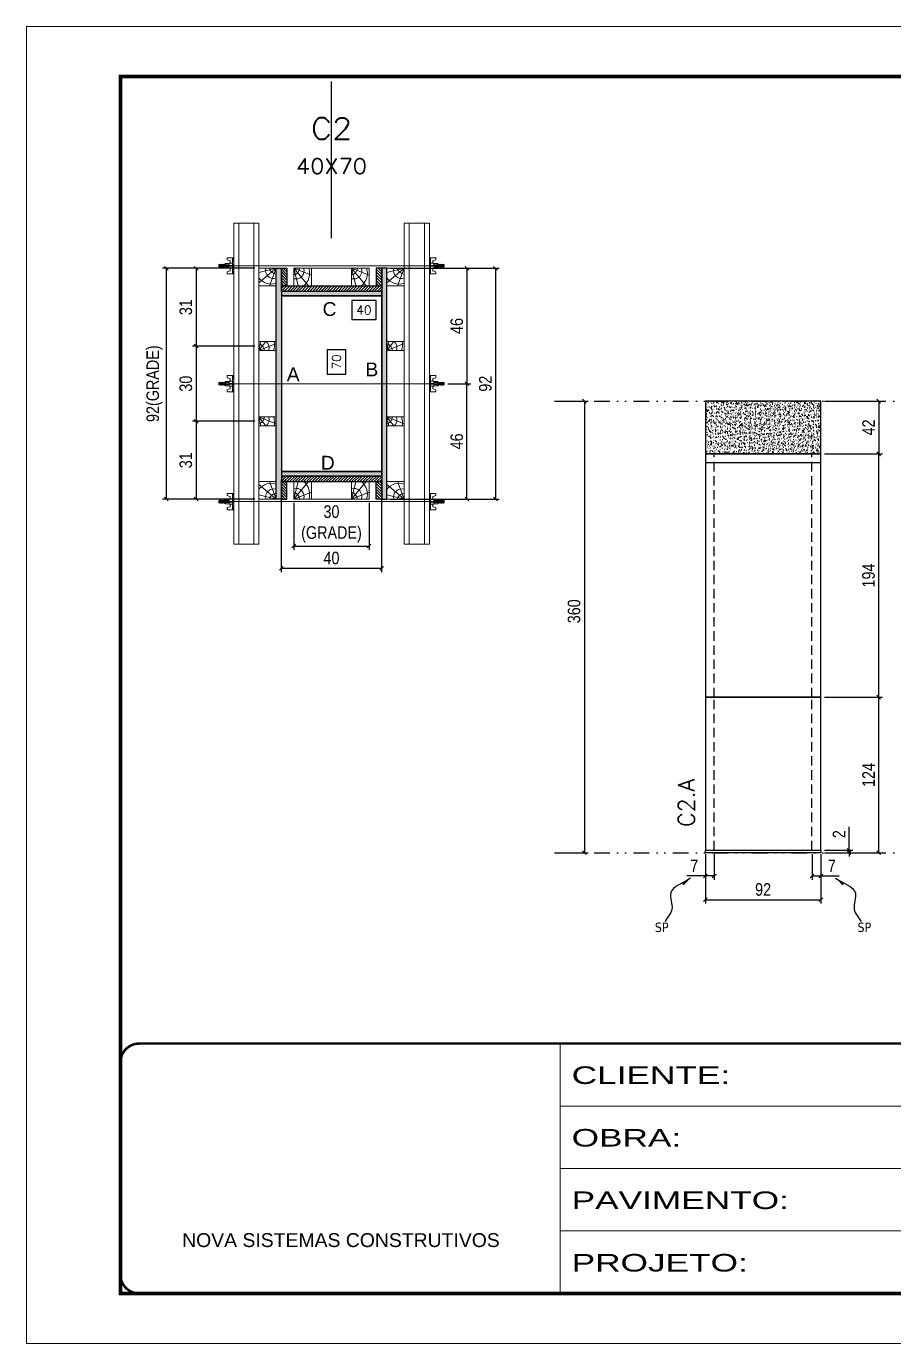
# Model space of a CAD drawing. Extents: x 2949 to 9203, y -16089 to 12527.
# Drawn here: x 2949 to 3640, y 2288 to 3338 of the extents above; entities that cross this region are included whole.
import ezdxf
from ezdxf.enums import TextEntityAlignment as Align

# ---------------------------------------------------------------- set-up
doc = ezdxf.new("R2010")
doc.units = 0
for name, pattern in [('CONTINUO', [0]), ('DASHED', [0.75, 0.5, -0.25]), ('DIVIDE2', [0.625, 0.25, -0.125, 0, -0.125, 0, -0.125]), ('HIDDEN', [0.375, 0.25, -0.125])]:
    doc.linetypes.add(name, pattern=pattern)
for name, color, linetype in [('CHAPA', 1, 'Continuous'), ('COTA', 241, 'Continuous'), ('cotas', 4, 'Continuous'), ('MEIO_PONT', 93, 'Continuous'), ('Nível', 160, 'Continuous'), ('Painéis', 200, 'Continuous'), ('SARR_2.2x7', 40, 'Continuous'), ('SARRAFO', 251, 'Continuous'), ('Sarrafo de Pressão', 42, 'HIDDEN'), ('texto', 7, 'Continuous'), ('Texto de Titulo', 7, 'Continuous'), ('Texto Qtd Sarr', 242, 'Continuous'), ('TEXTO_GERAL', 7, 'Continuous')]:
    doc.layers.add(name, color=color, linetype=linetype)
for name, color, linetype, lineweight in [('Folhas', 255, 'Continuous', 9), ('Hachura', 251, 'Continuous', 9), ('Madeira', 126, 'Continuous', 18), ('Perfil Metálico', 224, 'Continuous', 18), ('SARRAFO DE PRESSAO', 251, 'DASHED', 9), ('Texto Seção', 7, 'Continuous', 15)]:
    doc.layers.add(name, color=color, linetype=linetype, lineweight=lineweight)
doc.styles.add('ARIAL', font='arial.ttf')
doc.styles.add('COTA TECNICA', font='techl___.ttf', dxfattribs={"height": 10})
doc.styles.add('COTA TECNICA 2X', font='techl___.ttf', dxfattribs={"height": 10})
doc.styles.add('COTA TECNICA-50', font='techl___.ttf', dxfattribs={"height": 10})
doc.styles.add('REGUA-120', font='ROMANS.shx', dxfattribs={"height": 15})
doc.styles.add('ROMANS', font='romans.shx')
doc.styles.get("Standard").update_dxf_attribs({"font": 'arial.ttf'})
doc.styles.add('Tecnologia', font='')
doc.styles.get('Tecnologia').set_extended_font_data('Forgotten Futurist')
doc.dimstyles.new('COTA PAINEL-50', dxfattribs={"dimtxt": 10, "dimasz": 3, "dimexe": 3, "dimexo": 3, "dimgap": 3, "dimtad": 1, "dimdec": 1, "dimzin": 12, "dimdsep": 46, "dimtxsty": 'COTA TECNICA-50', "dimblk1": 'OBLIQUE', "dimblk2": 'OBLIQUE', "dimsah": 1, "dimcen": 0.9, "dimclrd": 4, "dimclre": 4, "dimclrt": 240, "dimadec": 1, "dimazin": 3, "dimtfac": 1, "dimtdec": 1, "dimtmove": 0, "dimatfit": 3, "dimfxl": 1, "dimtolj": 1, "dimtzin": 12, "dimarcsym": 0})
doc.dimstyles.new('PAINEL', dxfattribs={"dimtxt": 10, "dimasz": 3, "dimexe": 3, "dimexo": 3, "dimgap": 3, "dimtad": 1, "dimdec": 1, "dimzin": 12, "dimdsep": 46, "dimtxsty": 'COTA TECNICA', "dimblk1": 'OBLIQUE', "dimblk2": 'OBLIQUE', "dimsah": 1, "dimcen": 0.9, "dimclrd": 4, "dimclre": 4, "dimclrt": 240, "dimadec": 1, "dimazin": 3, "dimtfac": 1, "dimtdec": 1, "dimtmove": 0, "dimatfit": 3, "dimfxl": 1, "dimtolj": 1, "dimtzin": 12, "dimarcsym": 0})
doc.dimstyles.new('SECAO PILAR', dxfattribs={"dimtxt": 10, "dimasz": 3, "dimexe": 3, "dimexo": 3, "dimgap": 3, "dimtad": 1, "dimdec": 1, "dimlfac": 0.5, "dimzin": 12, "dimdsep": 46, "dimtxsty": 'COTA TECNICA 2X', "dimblk1": 'OBLIQUE', "dimblk2": 'OBLIQUE', "dimsah": 1, "dimcen": 0.9, "dimclrd": 256, "dimclre": 256, "dimclrt": 256, "dimadec": 1, "dimazin": 3, "dimtfac": 1, "dimtdec": 1, "dimtmove": 0, "dimatfit": 3, "dimfxl": 1, "dimtolj": 1, "dimtzin": 12, "dimarcsym": 0})
doc.dimstyles.new('SECÇÃO 2', dxfattribs={"dimtxt": 7, "dimasz": 6, "dimexe": 0.18, "dimexo": 2, "dimgap": -4, "dimtad": 3, "dimdec": 1, "dimlfac": 0.5, "dimzin": 12, "dimdsep": 46, "dimtxsty": 'ROMANS', "dimblk": 'ARCHTICK', "dimcen": 0.09, "dimse1": 1, "dimse2": 1, "dimsd1": 1, "dimsd2": 1, "dimclrd": 180, "dimclre": 5, "dimclrt": 1, "dimadec": 0, "dimazin": 3, "dimtfac": 1, "dimtdec": 1, "dimtofl": 0, "dimtmove": 0, "dimatfit": 3, "dimldrblk": 'ARCHTICK', "dimfxl": 1, "dimtolj": 1, "dimtzin": 0, "dimarcsym": 0})
doc.dimstyles.get("Standard").update_dxf_attribs({"dimtxt": 0.18, "dimasz": 0.18, "dimexe": 0.18, "dimexo": 0.0625, "dimgap": 0.09, "dimtad": 0, "dimtih": 1, "dimtoh": 1, "dimdec": 4, "dimzin": 0, "dimdsep": 46, "dimtxsty": 'Standard', "dimcen": 0.09, "dimadec": 0, "dimazin": 0, "dimtfac": 1, "dimtdec": 4, "dimtofl": 0, "dimtmove": 0, "dimatfit": 3, "dimfxl": 1, "dimtolj": 1, "dimtzin": 0, "dimarcsym": 0})

# ---------------------------------------------------------------- blocks, each defined once
blk = doc.blocks.new('9999999999')
at = {"color": 30, "linetype": 'CONTINUO'}
for p, q in [((98564.6, 34230.2), (98564.6, 34429.4)), ((98564.6, 34379.6), (99584, 34379.6)), ((98564.6, 34329.8), (99488, 34329.8)), ((98564.6, 34280), (99488, 34280))]:
    blk.add_line(p, q, dxfattribs=at)
at = {"color": 30, "linetype": 'CONTINUO', "const_width": 2}
blk.add_lwpolyline([(99584, 34230.2), (99584, 34414.4, 0.414214), (99569, 34429.4), (98229, 34429.4, 0.414214), (98214, 34414.4), (98214, 34245.2, 0.414214), (98229, 34230.2), (99584, 34230.2)], format="xyb", dxfattribs=at)
at = {"layer": 'Folhas'}
blk.add_lwpolyline([(98139, 34190.2), (99624, 34190.2), (99624, 35240.2), (98139, 35240.2)], close=True, dxfattribs=at)
at = {"layer": 'Folhas', "color": 30, "const_width": 3}
blk.add_lwpolyline([(98214, 34230.2), (99584, 34230.2), (99584, 35200.2), (98214, 35200.2)], close=True, dxfattribs=at)
at = {"color": 7, "linetype": 'Continuous', "ltscale": 5, "style": 'ARIAL'}
blk.add_text('NOVA SISTEMAS CONSTRUTIVOS', height=11.059, dxfattribs=at).set_placement((98263.2, 34267.2))
at = {"layer": 'Folhas', "color": 7, "style": 'Tecnologia', "width": 1.5}
for s, p in [('CLIENTE:', (98573.7, 34397.2)), ('OBRA:', (98573.7, 34347.3)), ('PAVIMENTO:', (98573.7, 34297.5)), ('PROJETO:', (98573.7, 34247.7))]:
    blk.add_text(s, height=14, dxfattribs=at).set_placement(p)
blk = doc.blocks.new('*D1216')
at = {"layer": 'COTA', "color": 180, "lineweight": -2, "transparency": 16777216}
for p, q in [((3203.8, 3080.3), (3188.8, 3080.3)), ((3188.8, 3080.3), (3188.8, 3061)), ((3203.8, 3061), (3203.8, 3080.3)), ((3188.8, 3061), (3203.8, 3061))]:
    blk.add_line(p, q, dxfattribs=at)
at = {"layer": 'Defpoints', "color": 0, "transparency": 16777216}
for p in [(3152.3, 3123.3), (3152.3, 2983.3), (3207.8, 2983.3)]:
    blk.add_point(p, dxfattribs=at)
at = {"layer": 'COTA', "color": 1, "transparency": 16777216, "insert": (3196.3, 3070.7), "char_height": 7, "attachment_point": 5, "rotation": 90, "style": 'ROMANS'}
blk.add_mtext('\\A1;70', dxfattribs=at)
blk = doc.blocks.new('_ArchTick')
at = {"color": 0, "linetype": 'ByBlock', "const_width": 0.15}
blk.add_lwpolyline([(-0.5, -0.5), (0.5, 0.5)], dxfattribs=at)
blk = doc.blocks.new('_Oblique')
at = {"color": 0, "linetype": 'ByBlock', "lineweight": -2}
blk.add_line((-0.5, -0.5), (0.5, 0.5), dxfattribs=at)
blk = doc.blocks.new('*D1217')
at = {"layer": 'COTA', "lineweight": -2, "transparency": 16777216}
for p, q in [((3239.3, 3145.3), (3326.1, 3145.3)), ((3323.1, 3145.3), (3323.1, 2961.3)), ((3239.3, 2961.3), (3326.1, 2961.3))]:
    blk.add_line(p, q, dxfattribs=at)
at = {"layer": 'Defpoints', "color": 0, "transparency": 16777216}
for p in [(3236.3, 3145.3), (3236.3, 2961.3), (3323.1, 2961.3)]:
    blk.add_point(p, dxfattribs=at)
at = {"layer": 'COTA', "lineweight": -2, "transparency": 16777216, "xscale": 3, "yscale": 3, "zscale": 3}
for p, rotation in [((3323.1, 3145.3), 90), ((3323.1, 2961.3), 270)]:
    blk.add_blockref('_Oblique', p, dxfattribs=dict(at, rotation=rotation))
at = {"layer": 'COTA', "transparency": 16777216, "insert": (3315, 3053.3), "char_height": 10, "attachment_point": 5, "rotation": 90, "style": 'COTA TECNICA 2X'}
blk.add_mtext('\\A1;92', dxfattribs=at)
blk = doc.blocks.new('*D1218')
at = {"layer": 'COTA', "lineweight": -2, "transparency": 16777216}
for p, q in [((3273.3, 3145.3), (3303.3, 3145.3)), ((3300.3, 3145.3), (3300.3, 3053.3)), ((3285.1, 3053.3), (3303.3, 3053.3))]:
    blk.add_line(p, q, dxfattribs=at)
at = {"layer": 'Defpoints', "color": 0, "transparency": 16777216}
for p in [(3270.3, 3145.3), (3282.1, 3053.3), (3300.3, 3053.3)]:
    blk.add_point(p, dxfattribs=at)
at = {"layer": 'COTA', "lineweight": -2, "transparency": 16777216, "xscale": 3, "yscale": 3, "zscale": 3}
for p, rotation in [((3300.3, 3145.3), 90), ((3300.3, 3053.3), 270)]:
    blk.add_blockref('_Oblique', p, dxfattribs=dict(at, rotation=rotation))
at = {"layer": 'COTA', "transparency": 16777216, "insert": (3292.2, 3099.3), "char_height": 10, "attachment_point": 5, "rotation": 90, "style": 'COTA TECNICA 2X'}
blk.add_mtext('\\A1;46', dxfattribs=at)
blk = doc.blocks.new('*D1219')
at = {"layer": 'COTA', "lineweight": -2, "transparency": 16777216}
for p, q in [((3285.1, 3053.3), (3303.3, 3053.3)), ((3300.3, 2961.3), (3300.3, 3053.3)), ((3273.3, 2961.3), (3303.3, 2961.3))]:
    blk.add_line(p, q, dxfattribs=at)
at = {"layer": 'Defpoints', "color": 0, "transparency": 16777216}
for p in [(3282.1, 3053.3), (3300.3, 3053.3), (3270.3, 2961.3)]:
    blk.add_point(p, dxfattribs=at)
at = {"layer": 'COTA', "lineweight": -2, "transparency": 16777216, "xscale": 3, "yscale": 3, "zscale": 3}
for p, rotation in [((3300.3, 3053.3), 90), ((3300.3, 2961.3), 270)]:
    blk.add_blockref('_Oblique', p, dxfattribs=dict(at, rotation=rotation))
at = {"layer": 'COTA', "transparency": 16777216, "insert": (3292.2, 3007.3), "char_height": 10, "attachment_point": 5, "rotation": 90, "style": 'COTA TECNICA 2X'}
blk.add_mtext('\\A1;46', dxfattribs=at)
blk = doc.blocks.new('*D1220')
at = {"layer": 'COTA', "color": 180, "lineweight": -2, "transparency": 16777216}
for p, q in [((3227.8, 3119.5), (3208.5, 3119.5)), ((3208.5, 3119.5), (3208.5, 3104.5)), ((3227.8, 3104.5), (3227.8, 3119.5)), ((3208.5, 3104.5), (3227.8, 3104.5))]:
    blk.add_line(p, q, dxfattribs=at)
at = {"layer": 'Defpoints', "color": 0, "transparency": 16777216}
for p in [(3152.3, 3123.3), (3232.3, 3123.3), (3232.3, 3100.5)]:
    blk.add_point(p, dxfattribs=at)
at = {"layer": 'COTA', "color": 1, "transparency": 16777216, "insert": (3218.2, 3112), "char_height": 7, "attachment_point": 5, "style": 'ROMANS'}
blk.add_mtext('\\A1;40', dxfattribs=at)
blk = doc.blocks.new('titulo1')
at = {"layer": 'Defpoints', "color": 252, "linetype": 'HIDDEN', "ltscale": 2}
blk.add_line((0, 0), (0, 125), dxfattribs=at)
at = {"layer": 'Defpoints', "style": 'ROMANS', "oblique": 15}
blk.add_attdef('FOLHA', text='', height=10, dxfattribs=at).set_placement((0, 15.6), align=Align.MIDDLE_CENTER)
at = {"layer": 'Texto Qtd Sarr', "color": 3, "style": 'ROMANS', "oblique": 15}
for tag, height, p in [('TITULO', 17, (0, 71.4)), ('SEÇÃO', 12, (0, 41.5))]:
    blk.add_attdef(tag, text='', height=height, dxfattribs=at).set_placement(p, align=Align.MIDDLE_CENTER)
blk = doc.blocks.new('PONTALETE')
at = {"layer": 'Madeira'}
for q in [(2.71, 7), (7, 5.76), (7, 1.74)]:
    blk.add_line((0, 0), q, dxfattribs=at)
blk.add_lwpolyline([(0, 0), (7, 0), (7, 7), (0, 7)], close=True, dxfattribs=at)
for centre, radius, start, end in [((2.04, 0.06), 6.23, 37.2818, 109.0913), ((1.09, 0.9), 3.19, 343.603, 109.9847), ((-0.21, -0.78), 3.09, 14.6322, 86.0383)]:
    blk.add_arc(centre, radius, start, end, dxfattribs=at)
blk = doc.blocks.new('*D1221')
at = {"layer": 'COTA', "lineweight": -2, "transparency": 16777216}
for p, q in [((3131.3, 3145.3), (3057.6, 3145.3)), ((3060.6, 3145.3), (3060.6, 2961.3)), ((3131.3, 2961.3), (3057.6, 2961.3))]:
    blk.add_line(p, q, dxfattribs=at)
at = {"layer": 'Defpoints', "color": 0, "transparency": 16777216}
for p in [(3134.3, 3145.3), (3060.6, 2961.3), (3134.3, 2961.3)]:
    blk.add_point(p, dxfattribs=at)
at = {"layer": 'COTA', "lineweight": -2, "transparency": 16777216, "xscale": 3, "yscale": 3, "zscale": 3}
for p, rotation in [((3060.6, 3145.3), 90), ((3060.6, 2961.3), 270)]:
    blk.add_blockref('_Oblique', p, dxfattribs=dict(at, rotation=rotation))
at = {"layer": 'COTA', "transparency": 16777216, "insert": (3051.3, 3053.3), "char_height": 10, "attachment_point": 5, "rotation": 90, "style": 'COTA TECNICA 2X'}
blk.add_mtext('\\A1;92(GRADE)', dxfattribs=at)
blk = doc.blocks.new('MEIO PONTALETE')
at = {"layer": 'Madeira'}
for q in [(2.71, 7), (3.5, 2.88), (3.5, 0.87)]:
    blk.add_line((0, 0), q, dxfattribs=at)
blk.add_lwpolyline([(0, 0), (3.5, 0), (3.5, 7), (0, 7)], close=True, dxfattribs=at)
for centre, radius, start, end in [((2.04, 0.06), 6.23, 76.4499, 109.0913), ((1.09, 0.9), 3.19, 40.9063, 109.9847), ((-0.21, -0.78), 3.09, 14.6322, 86.0383)]:
    blk.add_arc(centre, radius, start, end, dxfattribs=at)
blk = doc.blocks.new('*D1241')
at = {"layer": 'COTA', "lineweight": -2, "transparency": 16777216}
for p, q in [((3131.3, 3023.3), (3081.4, 3023.3)), ((3084.4, 3023.3), (3084.4, 2961.3)), ((3131.3, 2961.3), (3081.4, 2961.3))]:
    blk.add_line(p, q, dxfattribs=at)
at = {"layer": 'Defpoints', "color": 0, "transparency": 16777216}
for p in [(3134.3, 3023.3), (3084.4, 2961.3), (3134.3, 2961.3)]:
    blk.add_point(p, dxfattribs=at)
at = {"layer": 'COTA', "lineweight": -2, "transparency": 16777216, "xscale": 3, "yscale": 3, "zscale": 3}
for p, rotation in [((3084.4, 3023.3), 90), ((3084.4, 2961.3), 270)]:
    blk.add_blockref('_Oblique', p, dxfattribs=dict(at, rotation=rotation))
at = {"layer": 'COTA', "transparency": 16777216, "insert": (3076.2, 2992.3), "char_height": 10, "attachment_point": 5, "rotation": 90, "style": 'COTA TECNICA 2X'}
blk.add_mtext('\\A1;31', dxfattribs=at)
blk = doc.blocks.new('C')
at = {"layer": 'Hachura', "color": 0}
for p, q in [((0, 3.22), (0, -3.22)), ((0.45, 3.22), (0, 3.22)), ((0.46, 3.16), (0, 3.16)), ((0.46, 3.05), (0, 3.05)), ((0.46, 2.88), (0, 2.88)), ((0, 2.75), (0, -1.16)), ((0.46, 2.65), (0, 2.65)), ((0.46, 2.23), (0, 2.23)), ((0.46, 1.51), (0, 1.51)), ((0.39, 0.49), (0.17, 0.49)), ((0.45, -3.23), (0.45, 3.22)), ((0.45, 3.22), (2.58, 3.22)), ((1.74, 0.97), (0.45, 0.97)), ((1.45, 0.1), (0.45, 0.1)), ((1.35, 1.94), (1.35, 0.96)), ((2.58, 2.39), (1.47, 2.09)), ((1.74, -0.97), (1.74, 0.97)), ((1.74, 0.97), (1.74, 0.84)), ((1.74, 0.97), (1.74, 0.84)), ((1.74, 0.84), (3.35, 0.84)), ((3.35, 0.45), (1.74, 0.45)), ((2.58, 3.22), (2.58, 2.39)), ((3.32, 0.84), (3.32, -0.84)), ((3.35, 0.84), (3.35, -0.84)), ((3.68, 0.45), (3.35, 0.45)), ((3.84, -0.52), (3.35, 0.45)), ((3.35, 0.06), (3.67, -0.57)), ((3.68, 0.45), (4.16, -0.52)), ((3.72, 0.5), (4.25, -0.57)), ((4.37, -0.55), (3.83, 0.53)), ((4.15, 0.45), (3.93, 0.45)), ((4.42, -0.52), (3.93, 0.45)), ((4.15, 0.45), (4.26, 0.45)), ((4.26, 0.45), (4.74, -0.52)), ((4.3, 0.5), (4.83, -0.57)), ((4.95, -0.55), (4.41, 0.53)), ((4.51, 0.45), (4.84, 0.45)), ((5, -0.52), (4.51, 0.45)), ((4.84, 0.45), (5.32, -0.52)), ((4.88, 0.5), (5.41, -0.57)), ((5.53, -0.55), (4.99, 0.53)), ((5.58, -0.52), (5.09, 0.45)), ((5.42, 0.45), (5.09, 0.45)), ((5.58, -0.52), (5.09, 0.45)), ((5.42, 0.45), (5.74, -0.19)), ((5.46, 0.5), (5.74, -0.07)), ((5.74, 0.19), (5.57, 0.53)), ((5.74, 0.32), (5.68, 0.45)), ((5.68, 0.45), (5.74, 0.45)), ((5.74, 0.45), (5.9, 0.29)), ((5.74, 0.45), (5.74, -0.52)), ((5.9, -0.36), (5.9, 0.29)), ((0.45, 0), (0, 0)), ((0.46, -1.52), (0, -1.52)), ((0.46, -2.23), (0, -2.23)), ((0.46, -2.65), (0, -2.65)), ((0.46, -2.88), (0, -2.88)), ((0.46, -3.05), (0, -3.05)), ((0.46, -3.16), (0, -3.16)), ((0, -3.22), (2.57, -3.22)), ((0.08, -0.48), (0.29, -0.48)), ((0.29, -0.48), (0.4, -0.48)), ((0.45, 0), (0.45, -0.97)), ((0.45, -0.16), (1.45, -0.16)), ((0.45, -0.65), (0.45, -0.32)), ((0.45, -3.23), (0.45, -0.65)), ((0.45, -0.97), (1.74, -0.97)), ((1.35, -1.94), (1.35, -0.97)), ((2.58, -2.39), (1.47, -2.1)), ((3.35, -0.32), (1.74, -0.32)), ((3.35, -0.84), (1.74, -0.84)), ((2.58, -3.23), (2.58, -2.39)), ((3.35, -0.07), (3.58, -0.52)), ((3.35, -0.52), (3.58, -0.52)), ((3.84, -0.52), (4.16, -0.52)), ((4.42, -0.52), (4.74, -0.52)), ((4.63, -0.52), (4.74, -0.52)), ((5, -0.52), (5.32, -0.52)), ((5.58, -0.52), (5.74, -0.52)), ((5.74, -0.52), (5.9, -0.36)), ((5.74, -0.52), (5.74, -0.52))]:
    blk.add_line(p, q, dxfattribs=at)
for centre, radius, start, end in [((1.52, 1.94), 0.161, 104.7436, 180), ((1.44, -0.03), 0.129, 272.695, 87.305), ((3.81, 0.39), 0.143, 25.5688, 154.4312), ((4.39, 0.39), 0.143, 25.5688, 154.4312), ((4.97, 0.39), 0.143, 25.5688, 154.4312), ((5.55, 0.39), 0.143, 25.5688, 154.4312), ((0.17, -0.37), 0.174, 221.744, 317.8592), ((1.52, -1.94), 0.161, 180, 255.2564), ((3.71, -0.4), 0.174, 222.1408, 318.256), ((4.29, -0.4), 0.174, 222.1408, 318.256), ((4.87, -0.4), 0.174, 222.1408, 318.256), ((5.45, -0.4), 0.174, 222.1408, 318.256), ((5.61, -0.4), 0.174, 317.8592, 318.256)]:
    blk.add_arc(centre, radius, start, end, dxfattribs=at)
blk = doc.blocks.new('*D1242')
at = {"layer": 'COTA', "lineweight": -2, "transparency": 16777216}
for p, q in [((3131.3, 3145.3), (3081.4, 3145.3)), ((3084.4, 3145.3), (3084.4, 3083.3)), ((3131.3, 3083.3), (3081.4, 3083.3))]:
    blk.add_line(p, q, dxfattribs=at)
at = {"layer": 'Defpoints', "color": 0, "transparency": 16777216}
for p in [(3134.3, 3145.3), (3084.4, 3083.3), (3134.3, 3083.3)]:
    blk.add_point(p, dxfattribs=at)
at = {"layer": 'COTA', "lineweight": -2, "transparency": 16777216, "xscale": 3, "yscale": 3, "zscale": 3}
for p, rotation in [((3084.4, 3145.3), 90), ((3084.4, 3083.3), 270)]:
    blk.add_blockref('_Oblique', p, dxfattribs=dict(at, rotation=rotation))
at = {"layer": 'COTA', "transparency": 16777216, "insert": (3076.2, 3114.3), "char_height": 10, "attachment_point": 5, "rotation": 90, "style": 'COTA TECNICA 2X'}
blk.add_mtext('\\A1;31', dxfattribs=at)
blk = doc.blocks.new('*D1243')
at = {"layer": 'COTA', "lineweight": -2, "transparency": 16777216}
for p, q in [((3131.3, 3083.3), (3081.4, 3083.3)), ((3084.4, 3083.3), (3084.4, 3023.3)), ((3131.3, 3023.3), (3081.4, 3023.3))]:
    blk.add_line(p, q, dxfattribs=at)
at = {"layer": 'Defpoints', "color": 0, "transparency": 16777216}
for p in [(3134.3, 3083.3), (3084.4, 3023.3), (3134.3, 3023.3)]:
    blk.add_point(p, dxfattribs=at)
at = {"layer": 'COTA', "lineweight": -2, "transparency": 16777216, "xscale": 3, "yscale": 3, "zscale": 3}
for p, rotation in [((3084.4, 3083.3), 90), ((3084.4, 3023.3), 270)]:
    blk.add_blockref('_Oblique', p, dxfattribs=dict(at, rotation=rotation))
at = {"layer": 'COTA', "transparency": 16777216, "insert": (3076.2, 3053.3), "char_height": 10, "attachment_point": 5, "rotation": 90, "style": 'COTA TECNICA 2X'}
blk.add_mtext('\\A1;30', dxfattribs=at)
blk = doc.blocks.new('*D1244')
at = {"layer": 'cotas', "color": 4, "linetype": 'ByBlock', "lineweight": -2, "transparency": 16777216}
for p, q in [((3373.2, 3039.4), (3396.9, 3039.4)), ((3393.9, 3039.4), (3393.9, 2679.4)), ((3373.2, 2679.4), (3396.9, 2679.4))]:
    blk.add_line(p, q, dxfattribs=at)
at = {"layer": 'Defpoints', "color": 0, "linetype": 'ByBlock', "transparency": 16777216}
for p in [(3370.2, 3039.4), (3370.2, 2679.4), (3393.9, 2679.4)]:
    blk.add_point(p, dxfattribs=at)
at = {"layer": 'cotas', "color": 4, "linetype": 'ByBlock', "lineweight": -2, "transparency": 16777216, "xscale": 3, "yscale": 3, "zscale": 3}
for p, rotation in [((3393.9, 3039.4), 90), ((3393.9, 2679.4), 270)]:
    blk.add_blockref('_Oblique', p, dxfattribs=dict(at, rotation=rotation))
at = {"layer": 'cotas', "color": 240, "linetype": 'ByBlock', "transparency": 16777216, "insert": (3385.7, 2871.9), "char_height": 10, "attachment_point": 5, "rotation": 90, "style": 'COTA TECNICA'}
blk.add_mtext('\\A1;360', dxfattribs=at)
blk = doc.blocks.new('*D1222')
at = {"layer": 'COTA', "color": 4, "lineweight": -2, "transparency": 16777216}
for p, q in [((3490.4, 2678.4), (3490.4, 2639)), ((3582.4, 2678.4), (3582.4, 2639)), ((3490.4, 2642), (3582.4, 2642))]:
    blk.add_line(p, q, dxfattribs=at)
at = {"layer": 'Defpoints', "color": 0, "transparency": 16777216}
for p in [(3490.4, 2681.4), (3582.4, 2681.4), (3582.4, 2642)]:
    blk.add_point(p, dxfattribs=at)
at = {"layer": 'COTA', "color": 4, "lineweight": -2, "transparency": 16777216, "xscale": 3, "yscale": 3, "zscale": 3, "rotation": 180}
blk.add_blockref('_Oblique', (3490.4, 2642), dxfattribs=at)
at = {"layer": 'COTA', "color": 4, "lineweight": -2, "transparency": 16777216, "xscale": 3, "yscale": 3, "zscale": 3}
blk.add_blockref('_Oblique', (3582.4, 2642), dxfattribs=at)
at = {"layer": 'COTA', "color": 240, "transparency": 16777216, "insert": (3536.4, 2650.1), "char_height": 10, "attachment_point": 5, "style": 'COTA TECNICA'}
blk.add_mtext('\\A1;92', dxfattribs=at)
blk = doc.blocks.new('*D1223')
at = {"layer": 'COTA', "color": 4, "lineweight": -2, "transparency": 16777216}
for p, q in [((3585.4, 2803.4), (3631.6, 2803.4)), ((3628.6, 2679.4), (3628.6, 2803.4)), ((3585.4, 2679.4), (3631.6, 2679.4))]:
    blk.add_line(p, q, dxfattribs=at)
at = {"layer": 'Defpoints', "color": 0, "transparency": 16777216}
for p in [(3582.4, 2803.4), (3628.6, 2803.4), (3582.4, 2679.4)]:
    blk.add_point(p, dxfattribs=at)
at = {"layer": 'COTA', "color": 4, "lineweight": -2, "transparency": 16777216, "xscale": 3, "yscale": 3, "zscale": 3}
for p, rotation in [((3628.6, 2803.4), 90), ((3628.6, 2679.4), 270)]:
    blk.add_blockref('_Oblique', p, dxfattribs=dict(at, rotation=rotation))
at = {"layer": 'COTA', "color": 240, "transparency": 16777216, "insert": (3620.5, 2741.4), "char_height": 10, "attachment_point": 5, "rotation": 90, "style": 'COTA TECNICA-50'}
blk.add_mtext('\\A1;124', dxfattribs=at)
blk = doc.blocks.new('*D1224')
at = {"layer": 'COTA', "color": 4, "lineweight": -2, "transparency": 16777216}
for p, q in [((3604.9, 2681.4), (3604.9, 2700.2)), ((3585.4, 2681.4), (3607.9, 2681.4)), ((3585.4, 2679.4), (3607.9, 2679.4)), ((3604.9, 2679.4), (3604.9, 2681.4)), ((3604.9, 2679.4), (3604.9, 2676.4))]:
    blk.add_line(p, q, dxfattribs=at)
at = {"layer": 'Defpoints', "color": 0, "transparency": 16777216}
for p in [(3582.4, 2681.4), (3582.4, 2679.4), (3604.9, 2679.4)]:
    blk.add_point(p, dxfattribs=at)
at = {"layer": 'COTA', "color": 4, "lineweight": -2, "transparency": 16777216, "xscale": 3, "yscale": 3, "zscale": 3}
for p, rotation in [((3604.9, 2681.4), 270), ((3604.9, 2679.4), 90)]:
    blk.add_blockref('_Oblique', p, dxfattribs=dict(at, rotation=rotation))
at = {"layer": 'COTA', "color": 240, "transparency": 16777216, "insert": (3596.9, 2694.2), "char_height": 10, "attachment_point": 5, "rotation": 90, "style": 'COTA TECNICA-50'}
blk.add_mtext('\\A1;2', dxfattribs=at)
blk = doc.blocks.new('*D1225')
at = {"layer": 'COTA', "color": 4, "linetype": 'ByBlock', "lineweight": -2, "transparency": 16777216}
for p, q in [((3585.4, 2997.4), (3631.6, 2997.4)), ((3628.6, 2803.4), (3628.6, 2997.4)), ((3585.4, 2803.4), (3631.6, 2803.4))]:
    blk.add_line(p, q, dxfattribs=at)
at = {"layer": 'Defpoints', "color": 0, "linetype": 'ByBlock', "transparency": 16777216}
for p in [(3582.4, 2997.4), (3628.6, 2997.4), (3582.4, 2803.4)]:
    blk.add_point(p, dxfattribs=at)
at = {"layer": 'COTA', "color": 4, "linetype": 'ByBlock', "lineweight": -2, "transparency": 16777216, "xscale": 3, "yscale": 3, "zscale": 3}
for p, rotation in [((3628.6, 2997.4), 90), ((3628.6, 2803.4), 270)]:
    blk.add_blockref('_Oblique', p, dxfattribs=dict(at, rotation=rotation))
at = {"layer": 'COTA', "color": 240, "linetype": 'ByBlock', "transparency": 16777216, "insert": (3620.5, 2900.4), "char_height": 10, "attachment_point": 5, "rotation": 90, "style": 'COTA TECNICA'}
blk.add_mtext('\\A1;194', dxfattribs=at)
blk = doc.blocks.new('*D1226')
at = {"layer": 'COTA', "color": 4, "linetype": 'ByBlock', "lineweight": -2, "transparency": 16777216}
for p, q in [((3585.4, 3039.4), (3631.6, 3039.4)), ((3628.6, 3039.4), (3628.6, 2997.4)), ((3585.4, 2997.4), (3631.6, 2997.4))]:
    blk.add_line(p, q, dxfattribs=at)
at = {"layer": 'Defpoints', "color": 0, "linetype": 'ByBlock', "transparency": 16777216}
for p in [(3582.4, 3039.4), (3582.4, 2997.4), (3628.6, 2997.4)]:
    blk.add_point(p, dxfattribs=at)
at = {"layer": 'COTA', "color": 4, "linetype": 'ByBlock', "lineweight": -2, "transparency": 16777216, "xscale": 3, "yscale": 3, "zscale": 3}
for p, rotation in [((3628.6, 3039.4), 90), ((3628.6, 2997.4), 270)]:
    blk.add_blockref('_Oblique', p, dxfattribs=dict(at, rotation=rotation))
at = {"layer": 'COTA', "color": 240, "linetype": 'ByBlock', "transparency": 16777216, "insert": (3620.5, 3018.4), "char_height": 10, "attachment_point": 5, "rotation": 90, "style": 'COTA TECNICA'}
blk.add_mtext('\\A1;42', dxfattribs=at)
blk = doc.blocks.new('*D1237')
at = {"layer": 'COTA', "color": 4, "lineweight": -2, "transparency": 16777216}
for p, q in [((3497.4, 2678.4), (3497.4, 2657.9)), ((3490.4, 2676.4), (3490.4, 2657.9)), ((3490.4, 2660.9), (3475.6, 2660.9)), ((3497.4, 2660.9), (3490.4, 2660.9))]:
    blk.add_line(p, q, dxfattribs=at)
at = {"layer": 'Defpoints', "color": 0, "transparency": 16777216}
for p in [(3490.4, 2679.4), (3497.4, 2681.4), (3490.4, 2660.9)]:
    blk.add_point(p, dxfattribs=at)
at = {"layer": 'COTA', "color": 4, "lineweight": -2, "transparency": 16777216, "xscale": 3, "yscale": 3, "zscale": 3, "rotation": 180}
blk.add_blockref('_Oblique', (3490.4, 2660.9), dxfattribs=at)
at = {"layer": 'COTA', "color": 4, "lineweight": -2, "transparency": 16777216, "xscale": 3, "yscale": 3, "zscale": 3}
blk.add_blockref('_Oblique', (3497.4, 2660.9), dxfattribs=at)
at = {"layer": 'COTA', "color": 240, "transparency": 16777216, "insert": (3481.5, 2669), "char_height": 10, "attachment_point": 5, "style": 'COTA TECNICA-50'}
blk.add_mtext('\\A1;7', dxfattribs=at)
blk = doc.blocks.new('*D1238')
at = {"layer": 'COTA', "color": 4, "lineweight": -2, "transparency": 16777216}
for p, q in [((3575.4, 2678.4), (3575.4, 2657.9)), ((3582.4, 2676.4), (3582.4, 2657.9)), ((3575.4, 2660.9), (3582.4, 2660.9)), ((3582.4, 2660.9), (3597.1, 2660.9))]:
    blk.add_line(p, q, dxfattribs=at)
at = {"layer": 'Defpoints', "color": 0, "transparency": 16777216}
for p in [(3575.4, 2681.4), (3582.4, 2679.4), (3582.4, 2660.9)]:
    blk.add_point(p, dxfattribs=at)
at = {"layer": 'COTA', "color": 4, "lineweight": -2, "transparency": 16777216, "xscale": 3, "yscale": 3, "zscale": 3, "rotation": 180}
blk.add_blockref('_Oblique', (3575.4, 2660.9), dxfattribs=at)
at = {"layer": 'COTA', "color": 4, "lineweight": -2, "transparency": 16777216, "xscale": 3, "yscale": 3, "zscale": 3}
blk.add_blockref('_Oblique', (3582.4, 2660.9), dxfattribs=at)
at = {"layer": 'COTA', "color": 240, "transparency": 16777216, "insert": (3591.2, 2669), "char_height": 10, "attachment_point": 5, "style": 'COTA TECNICA-50'}
blk.add_mtext('\\A1;7', dxfattribs=at)
blk = doc.blocks.new('*D1253')
at = {"layer": 'COTA', "lineweight": -2, "transparency": 16777216}
for p, q in [((3152.3, 2976.7), (3152.3, 2903.2)), ((3232.3, 2976.7), (3232.3, 2903.2)), ((3152.3, 2906.2), (3232.3, 2906.2))]:
    blk.add_line(p, q, dxfattribs=at)
at = {"layer": 'Defpoints', "color": 0, "transparency": 16777216}
for p in [(3152.3, 2979.7), (3232.3, 2979.7), (3232.3, 2906.2)]:
    blk.add_point(p, dxfattribs=at)
at = {"layer": 'COTA', "lineweight": -2, "transparency": 16777216, "xscale": 3, "yscale": 3, "zscale": 3, "rotation": 180}
blk.add_blockref('_Oblique', (3152.3, 2906.2), dxfattribs=at)
at = {"layer": 'COTA', "lineweight": -2, "transparency": 16777216, "xscale": 3, "yscale": 3, "zscale": 3}
blk.add_blockref('_Oblique', (3232.3, 2906.2), dxfattribs=at)
at = {"layer": 'COTA', "transparency": 16777216, "insert": (3192.3, 2914.3), "char_height": 10, "attachment_point": 5, "style": 'COTA TECNICA 2X'}
blk.add_mtext('\\A1;40', dxfattribs=at)
blk = doc.blocks.new('*D1254')
at = {"layer": 'COTA', "lineweight": -2, "transparency": 16777216}
for p, q in [((3162.3, 2958.3), (3162.3, 2920.9)), ((3222.3, 2958.3), (3222.3, 2920.9)), ((3162.3, 2923.9), (3222.3, 2923.9))]:
    blk.add_line(p, q, dxfattribs=at)
at = {"layer": 'Defpoints', "color": 0, "transparency": 16777216}
for p in [(3162.3, 2961.3), (3222.3, 2961.3), (3222.3, 2923.9)]:
    blk.add_point(p, dxfattribs=at)
at = {"layer": 'COTA', "lineweight": -2, "transparency": 16777216, "xscale": 3, "yscale": 3, "zscale": 3, "rotation": 180}
blk.add_blockref('_Oblique', (3162.3, 2923.9), dxfattribs=at)
at = {"layer": 'COTA', "lineweight": -2, "transparency": 16777216, "xscale": 3, "yscale": 3, "zscale": 3}
blk.add_blockref('_Oblique', (3222.3, 2923.9), dxfattribs=at)
at = {"layer": 'COTA', "transparency": 16777216, "insert": (3192.3, 2941.5), "char_height": 10, "attachment_point": 5, "style": 'COTA TECNICA 2X'}
blk.add_mtext('\\A1;30\\P(GRADE)', dxfattribs=at)

msp = doc.modelspace()

# ---------------------------------------------------------------- hatches: boundary and pattern name
at = {"layer": 'COTA', "linetype": 'ByBlock'}
h = msp.add_hatch(dxfattribs=at)
h.set_pattern_fill('AR-CONC', color=256, scale=0.03)
h.set_pattern_definition([(50, (-126085.4665, -22690.4705), (5.46554007, -0.47817257), [0.5715, -6.2865]), (355, (-126085.4665, -22690.4705), (-1.05730264, 5.73170536), [0.4572, -5.02921753]), (100.4514447, (-126085.011, -22690.5104), (4.40823741, 5.25353256), [0.48570026, -5.34270734]), (46.1842, (-126085.4665, -22688.9465), (8.13237123, -1.26126984), [0.85725, -9.42975]), (96.6355576, (-126084.789, -22689.052), (7.122124, 7.42278374), [0.7285507, -8.01406824]), (351.184151, (-126085.4665, -22688.9465), (7.122124, 7.42278374), [0.685799, -7.54379196]), (21, (-126084.7045, -22689.3275), (4.54843174, -3.06795595), [0.5715, -6.2865]), (326, (-126084.7045, -22689.3275), (1.85406085, 5.52563898), [0.4572, -5.0292]), (71.451445, (-126084.3255, -22689.583), (6.40249258, 2.45768307), [0.48570026, -5.34269813]), (37.5, (-126085.4665, -22690.4705), (0.092658098, 2.536651166), [0, -4.96824, 0, -5.1054, 0, -5.04825]), (7.5, (-126085.4665, -22690.4705), (2.004589875, 3.005417245), [0, -2.91084, 0, -4.85394, 0, -1.92405]), (327.5, (-126087.1658, -22690.4705), (4.067717855, -0.17186232), [0, -1.905, 0, -5.9436, 0, -7.8867]), (317.5, (-126087.9278, -22690.4705), (4.44387544, 0.76279473), [0, -2.4765, 0, -3.94716, 0, -5.6007])])
h.paths.add_polyline_path([(3582.36, 2997.42), (3582.36, 3039.42), (3490.36, 3039.42), (3490.36, 2997.42)])
at = {"layer": 'Hachura'}
h = msp.add_hatch(color=256, dxfattribs=at)
h.dxf.hatch_style = 1
h.paths.add_polyline_path([(3152.33, 2961.31), (3148.33, 2961.31), (3148.33, 3145.31), (3152.33, 3145.31)])
h = msp.add_hatch(color=256, dxfattribs=at)
h.dxf.hatch_style = 1
h.paths.add_polyline_path([(3152.33, 2961.31), (3148.33, 2961.31), (3148.33, 3145.31), (3152.33, 3145.31)])
h = msp.add_hatch(dxfattribs=at)
h.set_pattern_fill('ANSI31', color=256, scale=0.5, angle=90, style=0)
h.set_pattern_definition([(135, (-19739.0793, 12269.2637), (-1.12253202, -1.12253202), [])])
h.paths.add_polyline_path([(3152.33, 3131.31), (3156.73, 3131.31), (3156.73, 3145.31), (3152.33, 3145.31)])
h = msp.add_hatch(dxfattribs=at)
h.set_pattern_fill('ANSI31', color=256, scale=0.5, angle=90, style=0)
h.set_pattern_definition([(135, (-19697.0793, 12269.2637), (-1.12253202, -1.12253202), [])])
h.paths.add_polyline_path([(3232.33, 3131.31), (3227.93, 3131.31), (3227.93, 3145.31), (3232.33, 3145.31)])
h = msp.add_hatch(color=256, dxfattribs=at)
h.dxf.hatch_style = 1
h.paths.add_polyline_path([(3232.33, 2961.31), (3236.33, 2961.31), (3236.33, 3145.31), (3232.33, 3145.31)])
h = msp.add_hatch(color=256, dxfattribs=at)
h.dxf.hatch_style = 1
h.paths.add_polyline_path([(3232.33, 2961.31), (3236.33, 2961.31), (3236.33, 3145.31), (3232.33, 3145.31)])
h = msp.add_hatch(dxfattribs=at)
h.set_pattern_fill('ANSI31', color=256, scale=0.5, style=0)
h.set_pattern_definition([(45, (12326.2807, 26056.32), (-1.12253202, 1.12253202), [])])
h.paths.add_polyline_path([(3232.33, 3126.91), (3232.33, 3131.31), (3152.33, 3131.31), (3152.33, 3126.91)])
h = msp.add_hatch(color=256, dxfattribs=at)
h.dxf.hatch_style = 1
h.paths.add_polyline_path([(3152.33, 3126.91), (3152.33, 3123.31), (3232.33, 3123.31), (3232.33, 3126.91)])
h = msp.add_hatch(color=256, dxfattribs=at)
h.dxf.hatch_style = 1
h.paths.add_polyline_path([(3152.33, 3126.91), (3152.33, 3123.31), (3232.33, 3123.31), (3232.33, 3126.91)])
h = msp.add_hatch(color=256, dxfattribs=at)
h.dxf.hatch_style = 1
h.paths.add_polyline_path([(3152.33, 2983.31), (3152.33, 2979.71), (3232.33, 2979.71), (3232.33, 2983.31)])
h = msp.add_hatch(color=256, dxfattribs=at)
h.dxf.hatch_style = 1
h.paths.add_polyline_path([(3152.33, 2983.31), (3152.33, 2979.71), (3232.33, 2979.71), (3232.33, 2983.31)])
h = msp.add_hatch(dxfattribs=at)
h.set_pattern_fill('ANSI31', color=256, scale=0.5, style=0)
h.set_pattern_definition([(45, (12326.2807, 26082.32), (-1.12253202, 1.12253202), [])])
h.paths.add_polyline_path([(3232.33, 2979.71), (3232.33, 2975.31), (3152.33, 2975.31), (3152.33, 2979.71)])
h = msp.add_hatch(dxfattribs=at)
h.set_pattern_fill('ANSI31', color=256, scale=0.5, angle=90, style=0)
h.set_pattern_definition([(135, (-19739.0793, 12464.2637), (-1.12253202, -1.12253202), [])])
h.paths.add_polyline_path([(3152.33, 2975.31), (3156.73, 2975.31), (3156.73, 2961.31), (3152.33, 2961.31)])
h = msp.add_hatch(dxfattribs=at)
h.set_pattern_fill('ANSI31', color=256, scale=0.5, angle=90, style=0)
h.set_pattern_definition([(135, (-19697.0793, 12464.2637), (-1.12253202, -1.12253202), [])])
h.paths.add_polyline_path([(3232.33, 2975.31), (3227.93, 2975.31), (3227.93, 2961.31), (3232.33, 2961.31)])

# ---------------------------------------------------------------- linework, layer by layer
at = {"layer": 'CHAPA'}
for points in [[(3152.33, 2961.31), (3148.33, 2961.31), (3148.33, 3145.31), (3152.33, 3145.31)], [(3152.33, 2961.31), (3148.33, 2961.31), (3148.33, 3145.31), (3152.33, 3145.31)], [(3232.33, 2961.31), (3236.33, 2961.31), (3236.33, 3145.31), (3232.33, 3145.31)], [(3232.33, 2961.31), (3236.33, 2961.31), (3236.33, 3145.31), (3232.33, 3145.31)], [(3152.33, 3126.91), (3152.33, 3123.31), (3232.33, 3123.31), (3232.33, 3126.91)], [(3152.33, 3126.91), (3152.33, 3123.31), (3232.33, 3123.31), (3232.33, 3126.91)], [(3152.33, 2983.31), (3152.33, 2979.71), (3232.33, 2979.71), (3232.33, 2983.31)], [(3152.33, 2983.31), (3152.33, 2979.71), (3232.33, 2979.71), (3232.33, 2983.31)]]:
    msp.add_lwpolyline(points, close=True, dxfattribs=at)
at = {"layer": 'COTA', "linetype": 'ByBlock'}
msp.add_lwpolyline([(3490.36, 2997.42), (3582.36, 2997.42), (3582.36, 3039.42), (3490.36, 3039.42)], close=True, dxfattribs=at)
at = {"layer": 'Hachura'}
for p, q in [((3103.53, 3147.31), (3277.33, 3147.32)), ((3103.53, 3053.31), (3277.33, 3053.3)), ((3103.53, 2959.31), (3277.33, 2959.3))]:
    msp.add_line(p, q, dxfattribs=at)
at = {"layer": 'Madeira'}
for points in [[(3148.33, 2961.31), (3134.33, 2961.31), (3134.33, 3145.31), (3148.33, 3145.31)], [(3162.33, 3145.31), (3162.33, 3131.31), (3222.33, 3131.31), (3222.33, 3145.31)], [(3236.33, 2961.31), (3250.33, 2961.31), (3250.33, 3145.31), (3236.33, 3145.31)], [(3162.33, 2961.31), (3162.33, 2975.31), (3222.33, 2975.31), (3222.33, 2961.31)]]:
    msp.add_lwpolyline(points, close=True, dxfattribs=at)
at = {"layer": 'Nível', "color": 4, "linetype": 'DIVIDE2', "ltscale": 50}
for p, q in [((3370.19, 3039.42), (4380.53, 3039.42)), ((3370.19, 2679.42), (4380.53, 2679.42))]:
    msp.add_line(p, q, dxfattribs=at)
at = {"layer": 'Painéis'}
msp.add_line((3582.36, 2997.42), (3490.36, 2997.42), dxfattribs=at)
for points in [[(3232.33, 3123.31), (3152.33, 3123.31), (3152.33, 2983.31), (3232.33, 2983.31)], [(3490.36, 2803.42), (3582.36, 2803.42), (3582.36, 2997.42), (3490.36, 2997.42)], [(3490.36, 2681.42), (3582.36, 2681.42), (3582.36, 2803.42), (3490.36, 2803.42)], [(3490.36, 2681.42), (3582.36, 2681.42), (3582.36, 2679.42), (3490.36, 2679.42)]]:
    msp.add_lwpolyline(points, close=True, dxfattribs=at)
at = {"layer": 'Perfil Metálico'}
for points in [[(3114.33, 2925.31), (3134.33, 2925.31), (3134.33, 3181.31), (3114.33, 3181.31)], [(3130.33, 3181.31), (3118.33, 3181.31), (3118.33, 2925.31), (3130.33, 2925.31)], [(3270.33, 2925.31), (3250.33, 2925.31), (3250.33, 3181.31), (3270.33, 3181.31)], [(3254.33, 3181.31), (3266.33, 3181.31), (3266.33, 2925.31), (3254.33, 2925.31)]]:
    msp.add_lwpolyline(points, close=True, dxfattribs=at)
at = {"layer": 'SARR_2.2x7'}
msp.add_line((3490.36, 2990.42), (3582.36, 2990.42), dxfattribs=at)
at = {"layer": 'SARRAFO'}
for points in [[(3156.73, 3145.31), (3156.73, 3131.31), (3152.33, 3131.31), (3152.33, 3145.31)], [(3227.93, 3145.31), (3227.93, 3131.31), (3232.33, 3131.31), (3232.33, 3145.31)], [(3152.33, 3131.31), (3232.33, 3131.31), (3232.33, 3126.91), (3152.33, 3126.91)], [(3152.33, 2975.31), (3232.33, 2975.31), (3232.33, 2979.71), (3152.33, 2979.71)], [(3156.73, 2961.31), (3156.73, 2975.31), (3152.33, 2975.31), (3152.33, 2961.31)], [(3227.93, 2961.31), (3227.93, 2975.31), (3232.33, 2975.31), (3232.33, 2961.31)]]:
    msp.add_lwpolyline(points, close=True, dxfattribs=at)
at = {"layer": 'Sarrafo de Pressão', "ltscale": 30}
for p, q in [((3497.36, 2803.42), (3497.36, 2997.42)), ((3575.36, 2803.42), (3575.36, 2997.42)), ((3497.36, 2681.42), (3497.36, 2803.42)), ((3575.36, 2681.42), (3575.36, 2803.42))]:
    msp.add_line(p, q, dxfattribs=at)

# ---------------------------------------------------------------- block references
at = {"layer": 'Hachura', "linetype": 'Continuous', "yscale": 2, "zscale": 2, "rotation": 180}
for p, xscale in [((3114.33, 3147.31), 2), ((3270.33, 3147.31), -2)]:
    msp.add_blockref('C', p, dxfattribs=dict(at, xscale=xscale))
at = {"layer": 'Hachura', "linetype": 'Continuous', "yscale": 2, "zscale": 2}
for p, xscale in [((3114.33, 3053.31), -2), ((3270.33, 3053.31), 2), ((3114.33, 2959.31), -2), ((3270.33, 2959.31), 2)]:
    msp.add_blockref('C', p, dxfattribs=dict(at, xscale=xscale))
at = {"layer": 'MEIO_PONT'}
for name, p, xscale, yscale, zscale, rotation in [('PONTALETE', (3148.33, 3145.31), 2, 2, 2, 180), ('PONTALETE', (3162.33, 3145.31), 2, 2, 2, 270), ('PONTALETE', (3208.33, 3145.31), 2, 2, 2, 270), ('PONTALETE', (3250.33, 3145.31), 2, 2, 2, 180), ('MEIO PONTALETE', (3134.33, 3079.81), -1.999999997962732, 1.999999997962732, 1.999999997962732, 270), ('MEIO PONTALETE', (3236.33, 3079.81), -1.999999997962732, 1.999999997962732, 1.999999997962732, 270), ('MEIO PONTALETE', (3134.33, 3026.81), 1.999999997962732, 1.999999997962732, 1.999999997962732, 270), ('MEIO PONTALETE', (3236.33, 3026.81), 1.999999997962732, 1.999999997962732, 1.999999997962732, 270), ('PONTALETE', (3162.33, 2961.31), -2, 2, 2, 270), ('PONTALETE', (3208.33, 2961.31), -2, 2, 2, 270)]:
    msp.add_blockref(name, p, dxfattribs=dict(at, xscale=xscale, yscale=yscale, zscale=zscale, rotation=rotation))
at = {"layer": 'MEIO_PONT', "xscale": -2, "yscale": 2, "zscale": 2}
for p in [(3148.33, 2961.31), (3250.33, 2961.31)]:
    msp.add_blockref('PONTALETE', p, dxfattribs=at)
at = {"layer": 'SARRAFO DE PRESSAO', "color": 6, "linetype": 'ByBlock'}
msp.add_blockref('9999999999', (-95189.94, -31902.07), dxfattribs=at)
at = {"layer": 'Texto Seção'}
ref = msp.add_blockref('titulo1', (3192.33, 3169.19), dxfattribs=at)
ref.add_attrib('TITULO', 'C2', dxfattribs={"layer": 'Texto de Titulo', "color": 7, "height": 17, "style": 'ROMANS', "width": 1.1}).set_placement((3192.33, 3256.69), align=Align.MIDDLE_CENTER)
ref.add_attrib('SEÇÃO', '40X70', dxfattribs={"layer": 'Texto de Titulo', "color": 7, "height": 12, "style": 'ROMANS', "width": 1.1}).set_placement((3192.33, 3226.69), align=Align.MIDDLE_CENTER)

# ---------------------------------------------------------------- texts
at = {"layer": 'texto', "color": 0, "char_height": 7.5, "attachment_point": 5}
for insert in [(3455.59, 2619.93), (3617.14, 2619.93)]:
    msp.add_mtext('{\\fTahoma|b0|i0|c0|p34;\\C4;SP}', dxfattribs=dict(at, insert=insert))
at = {"layer": 'Texto Seção', "insert": (3481.82, 2699.88), "char_height": 13, "width": 285.3299, "attachment_point": 7, "rotation": 90, "style": 'REGUA-120'}
msp.add_mtext('C2.A', dxfattribs=at)
at = {"layer": 'TEXTO_GERAL', "style": 'ARIAL'}
for s, p in [('C', (3190.74, 3112.81)), ('A', (3161.79, 3060.76)), ('B', (3224.5, 3064.67)), ('D', (3189.33, 2990.31))]:
    msp.add_text(s, height=11, dxfattribs=at).set_placement(p, align=Align.MIDDLE_CENTER)

# ---------------------------------------------------------------- dimensions: what is measured, and where the dimension line sits
at = {"layer": 'COTA'}
dim = msp.add_linear_dim(base=(3060.55, 2961.31), p1=(3134.33, 3145.31), p2=(3134.33, 2961.31), angle=270, text='<>(GRADE)', dimstyle='SECAO PILAR', dxfattribs=at)
dim.commit()
dim.dimension.update_dxf_attribs({"geometry": '*D1221', "text_midpoint": (3051.33, 3053.31)})
for base, p1, p2, angle, dimstyle, picture, middle in [((3084.39, 3083.31), (3134.33, 3145.31), (3134.33, 3083.31), 270, 'SECAO PILAR', '*D1242', (3076.17, 3114.31)), ((3323.1, 2961.31), (3236.33, 3145.31), (3236.33, 2961.31), 270, 'SECAO PILAR', '*D1217', (3315.02, 3053.31)), ((3300.33, 3053.31), (3270.33, 3145.31), (3282.13, 3053.31), 270, 'SECAO PILAR', '*D1218', (3292.23, 3099.31)), ((3084.39, 3023.31), (3134.33, 3083.31), (3134.33, 3023.31), 270, 'SECAO PILAR', '*D1243', (3076.17, 3053.31)), ((3300.33, 3053.31), (3270.33, 2961.31), (3282.13, 3053.31), 90, 'SECAO PILAR', '*D1219', (3292.23, 3007.31)), ((3084.39, 2961.31), (3134.33, 3023.31), (3134.33, 2961.31), 270, 'SECAO PILAR', '*D1241', (3076.17, 2992.31)), ((3628.6, 2803.42), (3582.36, 2679.42), (3582.36, 2803.42), 90, 'COTA PAINEL-50', '*D1223', (3620.53, 2741.42)), ((3490.36, 2660.91), (3497.36, 2681.42), (3490.36, 2679.42), 180, 'COTA PAINEL-50', '*D1237', (3481.5, 2668.98))]:
    dim = msp.add_linear_dim(base=base, p1=p1, p2=p2, angle=angle, dimstyle=dimstyle, dxfattribs=at)
    dim.commit()
    dim.dimension.update_dxf_attribs({"geometry": picture, "text_midpoint": middle})
for base, p1, p2, angle, dimstyle, picture, middle in [((3207.84, 2983.31), (3152.33, 3123.31), (3152.33, 2983.31), 270, 'SECÇÃO 2', '*D1216', (3207.84, 3070.68)), ((3604.89, 2679.42), (3582.36, 2681.42), (3582.36, 2679.42), 90, 'COTA PAINEL-50', '*D1224', (3604.89, 2694.16))]:
    dim = msp.add_linear_dim(base=base, p1=p1, p2=p2, angle=angle, dimstyle=dimstyle, dxfattribs=at)
    dim.commit()
    dim.dimension.update_dxf_attribs({"geometry": picture, "text_midpoint": middle, "dimtype": 160})
dim = msp.add_linear_dim(base=(3232.33, 3100.52), p1=(3152.33, 3123.31), p2=(3232.33, 3123.31), dimstyle='SECÇÃO 2', dxfattribs=at)
dim.commit()
dim.dimension.update_dxf_attribs({"geometry": '*D1220', "text_midpoint": (3218.16, 3100.52), "dimtype": 160})
at = {"layer": 'COTA', "linetype": 'ByBlock'}
dim = msp.add_linear_dim(base=(3628.6, 2997.42), p1=(3582.36, 3039.42), p2=(3582.36, 2997.42), angle=90, dimstyle='PAINEL', dxfattribs=at)
dim.commit()
dim.dimension.update_dxf_attribs({"geometry": '*D1226', "text_midpoint": (3620.53, 3018.42)})
dim = msp.add_linear_dim(base=(3628.6, 2997.42), p1=(3582.36, 2803.42), p2=(3582.36, 2997.42), angle=90, dimstyle='PAINEL', override={"dimtmove": 1}, dxfattribs=at)
dim.commit()
dim.dimension.update_dxf_attribs({"geometry": '*D1225', "text_midpoint": (3620.5, 2900.42)})
at = {"layer": 'COTA'}
for base, p1, p2, dimstyle, picture, middle in [((3232.33, 2906.2), (3152.33, 2979.71), (3232.33, 2979.71), 'SECAO PILAR', '*D1253', (3192.33, 2914.3)), ((3582.36, 2660.91), (3575.36, 2681.42), (3582.36, 2679.42), 'COTA PAINEL-50', '*D1238', (3591.23, 2668.98))]:
    dim = msp.add_linear_dim(base=base, p1=p1, p2=p2, dimstyle=dimstyle, dxfattribs=at)
    dim.commit()
    dim.dimension.update_dxf_attribs({"geometry": picture, "text_midpoint": middle})
dim = msp.add_linear_dim(base=(3222.33, 2923.93), p1=(3162.33, 2961.31), p2=(3222.33, 2961.31), text='<>\\P(GRADE)', dimstyle='SECAO PILAR', dxfattribs=at)
dim.commit()
dim.dimension.update_dxf_attribs({"geometry": '*D1254', "text_midpoint": (3192.33, 2941.48)})
dim = msp.add_linear_dim(base=(3582.36, 2641.96), p1=(3490.36, 2681.42), p2=(3582.36, 2681.42), dimstyle='PAINEL', override={"dimarcsym": 2}, dxfattribs=at)
dim.commit()
dim.dimension.update_dxf_attribs({"geometry": '*D1222', "text_midpoint": (3536.36, 2650.05)})
at = {"layer": 'cotas', "linetype": 'ByBlock'}
dim = msp.add_linear_dim(base=(3393.91, 2679.42), p1=(3370.19, 3039.42), p2=(3370.19, 2679.42), angle=90, dimstyle='PAINEL', dxfattribs=at)
dim.commit()
dim.dimension.update_dxf_attribs({"geometry": '*D1244', "text_midpoint": (3393.91, 2871.95), "dimtype": 160})

# ---------------------------------------------------------------- leaders
at = {"layer": 'COTA', "path_type": 1}
for points in [[(3478.53, 2659.24), (3462.75, 2647.4), (3463.67, 2634.39), (3458.12, 2624.61)], [(3594.19, 2659.24), (3609.98, 2647.4), (3609.05, 2634.39), (3614.6, 2624.61)]]:
    msp.add_leader(points, dimstyle='Standard', override={"dimasz": 8}, dxfattribs=at)

doc.saveas('drawing.dxf')
